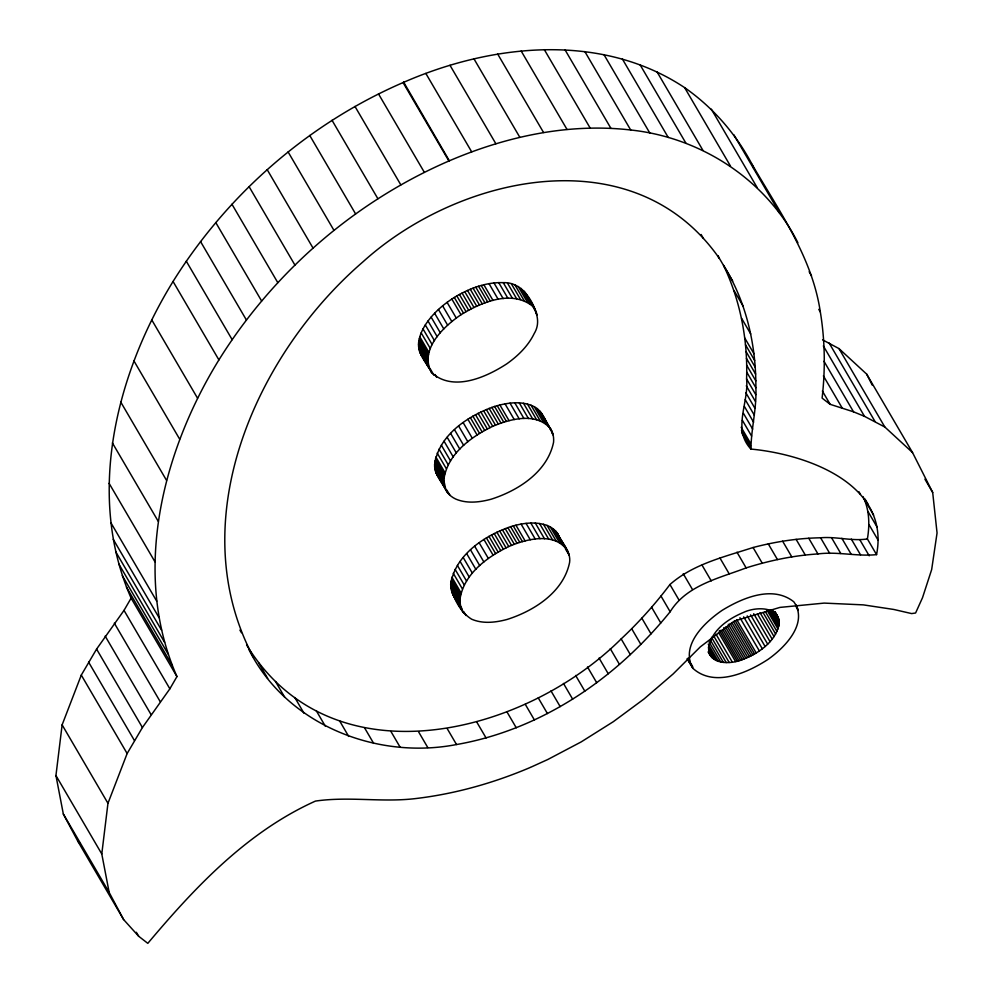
<?xml version="1.0" encoding="UTF-8"?>
<svg xmlns="http://www.w3.org/2000/svg" width="993" height="993" viewBox="0 0 993 993"><rect width="100%" height="100%" fill="white"/><g stroke="black" fill="none" stroke-linecap="round" stroke-linejoin="round"><path stroke-width="1.49" d="M750.931 449.072C731.978 429.001 749.132 402.661 746.575 378.916C747.928 339.941 740.381 300.618 723.537 265.379C746.351 301.698 756.107 345.092 755.872 387.729C756.803 408.359 751.142 428.728 750.931 449.072C806.39 454.235 890.398 483.814 876.558 554.628C857.22 556.663 837.509 551.351 817.934 553.933C793.519 555.509 769.451 560.573 746.14 567.897C718.932 578.298 686.548 585.225 670.151 611.75C654.809 630.716 637.854 648.367 619.458 664.379C573.234 704.484 517.105 733.988 456.519 744.539C376.037 760.166 285.959 724.269 248.61 649M779.12 624.088C779.902 605.804 755.288 606.735 743.62 612.383C728.105 618.8 710.951 630.555 708.58 648.466C709.039 665.136 731.146 664.404 742.379 659.625C758.379 653.555 775.62 641.975 779.12 624.088L771.35 610.794M530.237 767.465L529.468 767.8C492.776 783.328 454.074 794.152 414.441 798.707C381.424 802.456 348.406 796.262 315.439 801.09C247.294 831.774 195.1 887.084 147.808 943.35L138.672 936.262L123.628 919.592L109.168 892.446L101.782 853.968L107.964 803.3L127.141 753.526L142.421 727.521L169.865 688.819L176.953 676.581L131.113 598.146C85.795 495.11 116.193 373.765 173.055 281.478C227.385 194.28 308.289 123.666 402.624 82.767L403.952 82.196C491.684 43.878 601.311 32.173 684.649 87.645C712.937 107.443 735.9 133.794 752.036 164.292C779.157 211.286 812.2 256.976 820.33 311.988C825.022 340.438 825.419 369.495 822.105 398.119L830.148 404.325L853.521 411.81L864.518 416.365L884.837 427.027L912.542 452.572L932.688 492.466L937.057 532.956L931.67 569.548L922.509 597.724L915.596 613.004L911.624 613.587L893.737 609.454L863.339 604.874L824.165 603.099L779.939 607.406L734.386 621.047L700.338 646.853L673.117 673.974L644.035 698.985L613.302 721.7L581.141 741.932L547.788 759.508L530.684 767.279M176.953 676.581C131.635 573.544 162.045 452.2 218.907 359.913C273.236 272.715 354.129 202.088 448.464 161.189L449.792 160.618C506.48 136.389 568.977 122.859 630.692 129.996C700.512 137.357 766.087 179.472 797.888 242.714M523.497 290.552C531.851 302.877 543.444 318.356 534.184 333.598C528.152 346.036 517.936 355.916 506.79 363.835C486.061 377.328 453.069 392.123 431.67 372.723C426.605 362.619 416.29 352.962 418.922 340.599C419.915 335.001 422.31 329.763 425.302 324.947C433.159 312.807 444.479 303.262 456.842 295.926C470.905 287.908 486.855 282.062 503.24 282.657C519.687 281.95 530.101 296.311 535.401 310.201M431.67 372.723C418.847 349.834 443.486 326.623 461 314.719C481.208 302.306 511.494 289.348 532.67 306.229M434.611 464.538C438.844 434.748 468.249 415.707 494.564 406.46C507.299 402.661 521.933 400.464 534.271 406.708C542.861 411.239 545.418 421.541 550.681 428.976C553.163 432.898 553.97 437.64 553.573 442.22C547.528 471.886 518.11 490.654 491.051 499.243C479.569 502.321 466.809 503.848 455.601 498.995C451.604 497.108 448.079 494.142 445.969 490.219C441.959 481.878 434.152 474.431 434.611 464.538L443.784 480.227L445.969 490.219M443.784 480.227C446.9 454.347 470.843 436.846 492.727 426.332C510.29 418.897 536.518 411.822 550.681 428.976M450.661 584.753C454.893 554.963 484.286 535.922 510.601 526.675C522.306 523.15 535.277 521.188 547.069 525.421C551.227 527.072 555.05 529.741 557.545 533.514C561.777 542.898 571.149 551.276 569.597 562.435C563.552 592.089 534.147 610.856 507.088 619.458C495.619 622.524 482.859 624.051 471.638 619.198C460.169 612.135 452.82 597.612 450.661 584.753L459.833 600.43L460.752 607.393M459.833 600.43C462.949 574.562 486.893 557.061 508.764 546.547C526.662 538.765 556.303 531.28 568.219 552.071M876.558 554.628L867.385 538.938C869.843 524.825 869.458 509.694 863.029 496.637M123.628 919.592L77.789 841.158L63.329 814.012L55.943 775.545L62.125 724.865L81.289 675.103L96.582 649.099L124.013 610.385L131.113 598.146M246.587 644.966C331.414 783.39 523.385 736.148 621.171 638.909C638.958 622.239 655.281 604.017 669.94 584.529C693.015 564.123 724.381 556.85 753.066 547.515C775.123 541.744 797.789 538.181 820.603 537.784C836.255 536.357 851.957 541.384 867.385 538.938M822.601 339.842L838.986 348.605L866.69 374.15L912.542 452.572M717.827 255.784L719.354 258.403C634.043 135.855 459.051 174.756 362.979 261.842C255.275 354.675 181.632 521.486 253.203 656.845M424.706 359.404L420.759 354.327M692.866 668.314C714.265 687.702 747.257 672.906 767.974 659.426C784.818 647.56 808.736 623.269 793.841 601.832C772.678 584.951 742.404 597.91 722.196 610.31C704.682 622.214 680.044 645.425 692.866 668.314L687.243 658.955M440.743 479.607L436.796 474.542M456.06 599.027L451.592 591.704M77.789 841.158L79.788 843.38M718.038 256.045L732.697 281.069M733.864 134.8L779.716 213.234M809.158 271.747L811.492 275.731M711.336 109.156L757.175 187.59M924.917 479.172L932.688 492.466M818.778 309.332L820.33 311.988M838.986 348.605L884.837 427.027M684.649 87.645L730.488 166.079M829.13 343.019L874.982 421.454M823.334 345.912L864.518 416.365M657.13 72.017L702.982 150.452M823.991 361.291L853.521 411.81M823.396 375.888L842.039 407.788M640.125 64.843L685.977 143.277M822.378 391.031L830.148 404.325M622.4 59.046L668.239 137.468M864.915 498.908L867.969 504.146M864.431 499.367L873.604 515.057M603.955 54.615L649.807 133.037M858.92 491.696L860.447 494.315M867.919 511.395L877.092 527.084M734.063 290.589L743.223 306.278M701.108 234.485L703.404 238.407M868.987 524.577L878.16 540.266M741.56 318.256L750.72 333.946M584.84 51.562L630.692 129.996M744.762 338.017L753.935 353.707M860.05 540.142L869.21 555.819M745.495 344.77L754.668 360.459M746.053 351.547L755.226 367.236M746.438 358.361L755.611 374.051M851.336 539.125L860.509 554.814M565.079 49.911L610.918 128.333M746.662 365.188L755.822 380.878M746.699 372.052L755.872 387.729M841.865 538.33L851.038 554.007M746.575 378.916L755.747 394.606M746.289 385.805L755.45 401.495M831.625 537.846L840.798 553.523M745.83 392.707L755.003 408.396M544.338 49.65L590.177 128.085M745.222 399.62L754.382 415.297M744.44 406.534L753.613 422.224M820.603 537.784L829.763 553.461M743.509 413.448L752.682 429.137M742.416 420.374L751.589 436.064M808.761 538.243L817.934 553.933M521.176 51.015L567.015 129.438M741.175 427.288L750.348 442.977M741.473 430.341L750.634 446.018M741.709 432.811L750.869 448.501M796.113 539.348L805.273 555.025M782.621 541.185L791.793 556.874M497.704 54.081L543.556 132.516M768.272 543.879L777.445 559.556M795.778 604.588L797.329 607.244M796.274 606.177L797.826 608.846M796.001 606.45L798.335 610.447M473.971 58.848L519.811 137.282M753.066 547.515L762.239 563.192M774.925 611.564L778.227 617.385M775.074 612.085L776.625 614.741M774.664 611.775L778.549 618.428M774.974 612.805L778.86 619.458M773.584 611.291L779.021 620.588M772.182 609.764L779.17 621.73M771.375 609.615L779.145 622.909M736.98 552.207L746.14 567.897M770.369 610.683L778.922 625.305M769.401 610.558L778.723 626.509M450.003 65.302L495.855 143.737M768.259 610.472L778.363 627.75M767.117 610.385L778.003 628.991M765.318 611.564L776.973 631.511M763.207 612.78L775.645 634.043M760.042 612.669L774.031 636.6M757.398 613.873L772.157 639.132M753.712 613.724L770.034 641.639M719.987 558.078L729.147 573.755M750.571 614.853L767.663 644.097M747.22 615.896L765.094 646.468M743.67 616.864L762.314 648.764M425.836 73.432L471.687 151.867M739.934 617.708L759.36 650.936M736.818 619.769L756.244 652.997M735.168 620.724L754.593 653.953M702.076 565.203L711.249 580.893M733.542 621.68L752.967 654.908M731.816 622.561L751.242 655.79M730.103 623.443L749.529 656.671M728.303 624.249L747.729 657.478M727.286 626.372L745.942 658.272M725.511 627.055L744.167 658.955M723.736 627.725L742.379 659.625M722.78 629.599L740.654 660.171M524.49 291.818L536.146 311.641M536.654 313.242L525.471 293.084M535.624 312.224L537.151 314.843M721.055 630.145L738.916 660.717M521.077 288.355L530.237 304.032M518.222 286.493L527.395 302.182M719.379 630.555L737.253 661.127M718.473 632.305L735.565 661.549M514.995 285.003L524.167 300.68M683.234 573.718L692.406 589.395M511.395 283.849L520.568 299.538M716.003 634.217L732.325 662.132M507.473 283.067L516.645 298.756M713.657 635.88L729.197 662.468M711.46 637.295L726.231 662.554M503.24 282.657L512.413 298.334M710.206 639.802L723.413 662.405M709.126 642.074L720.781 662.021M498.734 282.608L507.907 298.297M708.257 644.109L718.361 661.4M708.381 647.25L716.164 660.544M708.766 650.167L714.203 659.464M493.98 282.943L503.153 298.62M669.94 584.529L679.113 600.219M708.63 651.52L712.515 658.173M708.208 651.805L711.1 656.658M708.431 652.264L709.983 654.921M378.507 93.925L424.359 172.348M489.015 283.65L498.176 299.34M483.852 284.755L493.024 300.445M481.195 285.5L490.356 301.189M660.99 596.061L670.151 611.75M478.527 286.257L487.7 301.934M475.796 287.2L484.969 302.89M473.078 288.144L482.238 303.833M687.95 658.222L689.502 660.891M691.19 664.032L692.742 666.688M687.541 658.582L689.874 662.567M687.392 658.769L690.495 664.081M470.297 289.286L479.47 304.975M540.527 412.021L552.182 431.843M539.534 410.754L548.707 426.444M548.099 425.6L541.52 413.287M549.638 428.219L552.691 433.444M551.661 432.439L553.188 435.046M537.114 408.557L546.274 424.247M467.517 290.44L476.69 306.129M534.271 406.708L543.432 422.397M651.619 607.294L660.779 622.983M464.798 291.743L473.971 307.433M531.032 405.206L540.204 420.895M354.973 106.437L400.824 184.872M527.444 404.064L536.605 419.741M462.08 293.047L471.241 308.736M523.51 403.282L532.682 418.959M459.461 294.487L468.622 310.176M456.842 295.926L466.015 311.603M519.277 402.86L528.45 418.549M641.85 618.192L651.011 633.882M454.335 297.478L463.508 313.155M514.771 402.81L523.944 418.5M451.84 299.03L461 314.719M510.017 403.146L519.19 418.835M447.086 302.344L456.259 318.021M505.052 403.866L514.225 419.542M631.697 628.743L640.857 644.42M442.617 305.832L451.79 321.509M499.889 404.958L509.061 420.647M332.034 120.29L377.886 198.724M497.232 405.715L506.393 421.392M438.447 309.468L447.62 325.145M494.564 406.46L503.736 422.149M491.833 407.403L501.006 423.092M434.611 313.229L443.784 328.906M489.115 408.346L498.275 424.036M621.171 638.909L630.332 654.598M486.334 409.501L495.507 425.19M431.123 317.077L440.296 332.767M556.552 532.236L565.725 547.925M555.571 530.97L564.732 546.659M565.662 548.434L568.716 553.672M565.402 548.732L569.225 555.261M553.138 528.773L562.311 544.462M483.554 410.643L492.727 426.332M550.296 526.923L559.469 542.612M428.008 321L437.181 336.677M480.835 411.946L490.008 427.635M547.069 525.421L556.229 541.111M543.469 524.279L552.642 539.969M478.117 413.262L487.29 428.939M425.302 324.947L434.462 340.636M539.547 523.497L548.719 539.187M475.498 414.689L484.671 430.379M610.285 648.69L619.458 664.379M423.006 328.919L432.178 344.608M309.742 135.458L355.581 213.892M472.879 416.129L482.052 431.818M535.314 523.075L544.487 538.765M421.169 332.866L430.341 348.555M470.372 417.681L479.545 433.37M530.808 523.038L539.981 538.715M419.803 336.776L428.964 352.453M467.877 419.232L477.05 434.922M419.356 338.687L428.529 354.377M526.054 523.373L535.227 539.05M418.922 340.599L428.095 356.288M418.748 342.461L427.921 358.15M418.574 344.335L427.735 360.012M418.661 346.135L427.834 361.812M434.984 374.498L436.51 377.117M463.123 422.546L472.296 438.236M418.761 347.935L427.933 363.612M419.133 349.61L428.529 365.933M430.056 368.552L433.879 375.093M521.089 524.081L530.262 539.77M599.064 658.061L608.237 673.75M419.505 351.299L428.666 366.976M420.126 352.813L429.299 368.502M458.654 426.034L467.827 441.724M515.926 525.185L525.098 540.875M513.269 525.93L522.43 541.619M454.484 429.671L463.657 445.361M510.601 526.675L519.773 542.364M288.107 151.929L333.958 230.351M507.882 527.631L517.043 543.308M587.508 666.986L596.681 682.675M450.648 433.432L459.821 449.121M505.152 528.574L514.324 544.251M502.371 529.716L511.544 545.405M447.16 437.28L456.333 452.969M499.603 530.87L508.764 546.547M444.045 441.202L453.218 456.892M496.872 532.174L506.045 547.851M494.154 533.477L503.327 549.166M441.339 445.162L450.512 460.851M575.642 675.451L584.815 691.14M491.535 534.917L500.708 550.594M439.043 449.121L448.215 464.811M488.928 536.344L498.089 552.034M437.205 453.081L446.378 468.758M486.421 537.896L495.594 553.585M435.84 456.979L445.001 472.668M483.914 539.447L493.087 555.137M267.191 169.654L313.031 248.089M435.406 458.89L444.566 474.58M434.959 460.814L444.132 476.491M434.785 462.676L443.958 478.365M563.465 683.432L572.638 699.122M434.711 466.338L443.871 482.027M479.172 542.761L488.345 558.451M434.797 468.137L443.97 483.827M435.17 469.813L444.343 485.503M446.862 490.07L449.916 495.296M435.542 471.501L444.703 487.191M436.163 473.016L447.706 492.925M474.704 546.249L483.864 561.939M470.533 549.886L479.706 565.576M551.003 690.917L560.176 706.606M466.698 553.647L475.87 569.337M249.069 186.622L294.909 265.057M463.21 557.495L472.383 573.184M460.094 561.417L469.267 577.107M538.256 697.88L547.428 713.557M457.388 565.377L466.549 581.054M455.092 569.337L464.265 585.026M453.255 573.284L462.428 588.973M451.889 577.194L461.05 592.871M525.26 704.285L534.42 719.975M451.455 579.105L460.615 594.795M231.952 204.235L277.804 282.67M451.008 581.017L460.181 596.706M450.834 582.879L460.007 598.568M450.76 586.54L459.92 602.23M450.847 588.34L460.02 604.029M451.219 590.028L460.392 605.718M459.846 605.047L462.142 608.97M463.669 611.576L465.965 615.499M452.212 593.231L463.756 613.14M452.845 594.745L462.887 611.787M507.1 712.118L516.273 727.795M215.779 222.556L261.618 300.991M200.549 241.56L246.401 319.994M476.913 722.308L486.086 737.985M186.299 261.209L232.151 339.643M447.346 728.862L456.519 744.539M173.055 281.478L218.907 359.913M418.612 731.878L427.784 747.555M151.693 319.783L197.545 398.205M390.932 731.456L400.092 747.146M364.493 727.708L373.666 743.397M133.807 360.695L179.646 439.129M339.532 720.744L348.692 736.421M316.233 710.653L325.406 726.33M294.822 697.545L303.995 713.222M120.662 401.892L166.501 480.314M275.52 681.521L284.681 697.21M239.909 630.096L241.436 632.715M258.515 662.691L267.688 678.38M112.383 442.903L158.235 521.337M109.093 483.318L154.933 561.753M110.868 522.703L156.708 601.137M113.239 539.311L159.091 617.745M115.709 551.748L161.561 630.17M118.738 563.863L164.577 642.285M122.313 575.642L168.152 654.064M126.434 587.074L172.286 665.496M124.013 610.385L169.865 688.819M114.332 623.17L160.183 701.592M105.171 636.091L151.023 714.513M96.582 649.099L142.421 727.521M88.6 662.12L134.44 740.555M81.289 675.103L127.141 753.526M62.125 724.865L107.964 803.3M55.943 775.545L101.782 853.968M136.339 932.278L138.672 936.262M63.329 814.012L109.168 892.446M557.545 533.514L559.556 537.983M866.69 374.15L872.251 385.147M752.036 164.292L753.737 168.413M403.729 82.282L403.506 82.382A11.705 6.368 -30.3 0 1 403.071 82.58L448.91 161.003A11.705 6.368 -30.3 0 0 449.357 160.816L403.729 82.282"/></g></svg>
